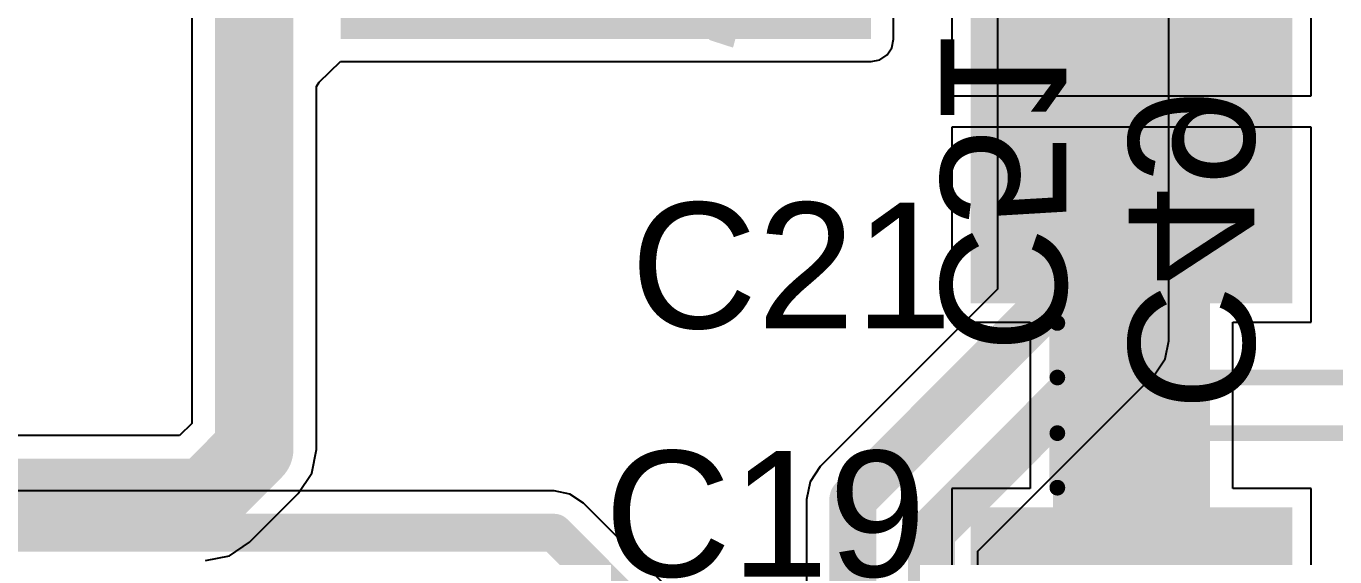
# Model space of a CAD drawing. Header units: millimetres. Extents: x -0.71 to 2.98, y -0.65 to 2.9.
# Drawn here: x 0.1429 to 0.5597, y 2.0793 to 2.2481 of the extents above; entities that cross this region are included whole.
import ezdxf

# ---------------------------------------------------------------- set-up
doc = ezdxf.new("R2010")
doc.units = ezdxf.units.MM
doc.header["$MEASUREMENT"] = 0
for name, color, linetype in [('BottomLayer', 5, 'Continuous'), ('BottomOverlay', 54, 'Continuous'), ('Mechanical2', 216, 'Continuous'), ('TopLayer', 1, 'Continuous'), ('TopOverlay', 2, 'Continuous'), ('TopPaste', 8, 'Continuous'), ('TopSolder', 216, 'Continuous')]:
    doc.layers.add(name, color=color, linetype=linetype)
doc.styles.add('Arial', font='', dxfattribs={"height": 0.2})
doc.styles.get('Arial').set_extended_font_data('Arial')

# ---------------------------------------------------------------- blocks, each defined once
blk = doc.blocks.new('CASE_D_226')
at = {"layer": 'TopLayer'}
for points in [[(-0.16732, 0.05709), (-0.07283, 0.05709), (-0.07283, -0.05709), (-0.16732, -0.05709)], [(0.07283, 0.05709), (0.16732, 0.05709), (0.16732, -0.05709), (0.07283, -0.05709)]]:
    blk.add_hatch(color=1, dxfattribs=at).paths.add_polyline_path(points)
at = {"layer": 'TopPaste'}
for points in [[(-0.16732, 0.05709), (-0.07283, 0.05709), (-0.07283, -0.05709), (-0.16732, -0.05709)], [(0.07283, 0.05709), (0.16732, 0.05709), (0.16732, -0.05709), (0.07283, -0.05709)]]:
    blk.add_hatch(color=8, dxfattribs=at).paths.add_polyline_path(points)
at = {"layer": 'TopSolder'}
for points in [[(-0.17132, 0.06109), (-0.06883, 0.06109), (-0.06883, -0.06109), (-0.17132, -0.06109)], [(0.06883, 0.06109), (0.17132, 0.06109), (0.17132, -0.06109), (0.06883, -0.06109)]]:
    blk.add_hatch(color=216, dxfattribs=at).paths.add_polyline_path(points)
at = {"layer": 'TopOverlay', "const_width": 0.005}
for points in [[(-0.177, 0.099), (-0.177, 0.07)], [(-0.16, 0.084), (-0.193, 0.084)], [(0.1437, 0.08465), (-0.1437, 0.08465)], [(-0.1437, 0.08465), (-0.1437, 0.0673)], [(0.1437, 0.08465), (0.1437, 0.0673)], [(-0.1437, -0.0673), (-0.1437, -0.08465)], [(0.1437, -0.0673), (0.1437, -0.08465)], [(0.1437, -0.08465), (-0.1437, -0.08465)]]:
    blk.add_lwpolyline(points, dxfattribs=at)
at = {"layer": 'TopOverlay', "const_width": 0.0025}
for points in [[(-0.17825, 0.099, 1), (-0.17575, 0.099, 1)], [(-0.19425, 0.084, 1), (-0.19175, 0.084, 1)], [(-0.16125, 0.084, 1), (-0.15875, 0.084, 1)], [(-0.14495, 0.08465, 1), (-0.14245, 0.08465, 1)], [(-0.14495, 0.08465, 1), (-0.14245, 0.08465, 1)], [(0.14245, 0.08465, 1), (0.14495, 0.08465, 1)], [(0.14245, 0.08465, 1), (0.14495, 0.08465, 1)], [(-0.17825, 0.07, 1), (-0.17575, 0.07, 1)], [(-0.14495, 0.0673, 1), (-0.14245, 0.0673, 1)], [(0.14245, 0.0673, 1), (0.14495, 0.0673, 1)], [(-0.14495, -0.0673, 1), (-0.14245, -0.0673, 1)], [(0.14245, -0.0673, 1), (0.14495, -0.0673, 1)], [(-0.14495, -0.08465, 1), (-0.14245, -0.08465, 1)], [(-0.14495, -0.08465, 1), (-0.14245, -0.08465, 1)], [(0.14245, -0.08465, 1), (0.14495, -0.08465, 1)], [(0.14245, -0.08465, 1), (0.14495, -0.08465, 1)]]:
    blk.add_lwpolyline(points, format="xyb", close=True, dxfattribs=at)
blk = doc.blocks.new('CASE_D_329')
at = {"layer": 'TopLayer'}
for points in [[(-0.16732, 0.05709), (-0.07283, 0.05709), (-0.07283, -0.05709), (-0.16732, -0.05709)], [(0.07283, 0.05709), (0.16732, 0.05709), (0.16732, -0.05709), (0.07283, -0.05709)]]:
    blk.add_hatch(color=1, dxfattribs=at).paths.add_polyline_path(points)
at = {"layer": 'TopPaste'}
for points in [[(-0.16732, 0.05709), (-0.07283, 0.05709), (-0.07283, -0.05709), (-0.16732, -0.05709)], [(0.07283, 0.05709), (0.16732, 0.05709), (0.16732, -0.05709), (0.07283, -0.05709)]]:
    blk.add_hatch(color=8, dxfattribs=at).paths.add_polyline_path(points)
at = {"layer": 'TopSolder'}
for points in [[(-0.17132, 0.06109), (-0.06883, 0.06109), (-0.06883, -0.06109), (-0.17132, -0.06109)], [(0.06883, 0.06109), (0.17132, 0.06109), (0.17132, -0.06109), (0.06883, -0.06109)]]:
    blk.add_hatch(color=216, dxfattribs=at).paths.add_polyline_path(points)
at = {"layer": 'TopOverlay', "const_width": 0.005}
for points in [[(-0.177, 0.099), (-0.177, 0.07)], [(-0.16, 0.084), (-0.193, 0.084)], [(0.1437, 0.08465), (-0.1437, 0.08465)], [(-0.1437, 0.08465), (-0.1437, 0.0673)], [(0.1437, 0.08465), (0.1437, 0.0673)], [(-0.1437, -0.0673), (-0.1437, -0.08465)], [(0.1437, -0.0673), (0.1437, -0.08465)], [(0.1437, -0.08465), (-0.1437, -0.08465)]]:
    blk.add_lwpolyline(points, dxfattribs=at)
at = {"layer": 'TopOverlay', "const_width": 0.0025}
for points in [[(-0.17825, 0.099, 1), (-0.17575, 0.099, 1)], [(-0.19425, 0.084, 1), (-0.19175, 0.084, 1)], [(-0.16125, 0.084, 1), (-0.15875, 0.084, 1)], [(-0.14495, 0.08465, 1), (-0.14245, 0.08465, 1)], [(-0.14495, 0.08465, 1), (-0.14245, 0.08465, 1)], [(0.14245, 0.08465, 1), (0.14495, 0.08465, 1)], [(0.14245, 0.08465, 1), (0.14495, 0.08465, 1)], [(-0.17825, 0.07, 1), (-0.17575, 0.07, 1)], [(-0.14495, 0.0673, 1), (-0.14245, 0.0673, 1)], [(0.14245, 0.0673, 1), (0.14495, 0.0673, 1)], [(-0.14495, -0.0673, 1), (-0.14245, -0.0673, 1)], [(0.14245, -0.0673, 1), (0.14495, -0.0673, 1)], [(-0.14495, -0.08465, 1), (-0.14245, -0.08465, 1)], [(-0.14495, -0.08465, 1), (-0.14245, -0.08465, 1)], [(0.14245, -0.08465, 1), (0.14495, -0.08465, 1)], [(0.14245, -0.08465, 1), (0.14495, -0.08465, 1)]]:
    blk.add_lwpolyline(points, format="xyb", close=True, dxfattribs=at)

msp = doc.modelspace()

# ---------------------------------------------------------------- hatches: boundary and pattern name
at = {"layer": 'BottomLayer'}
msp.add_hatch(color=5, dxfattribs=at).paths.add_polyline_path([(0.412, 2.244), (0.412, 2.294), (0.243, 2.294), (0.243, 2.244)])

# ---------------------------------------------------------------- linework, layer by layer
for p, q in [((0.19562, 2.3535), (0.19562, 2.12174)), ((0.41914, 2.244), (0.41914, 2.294)), ((0.45222, 2.252), (0.45222, 2.16448)), ((0.50678, 2.148), (0.50678, 2.252)), ((0.41859, 2.24127), (0.41914, 2.244)), ((0.41473, 2.23741), (0.41705, 2.23895)), ((0.41705, 2.23895), (0.41859, 2.24127)), ((0.23616, 2.23031), (0.243, 2.23686)), ((0.243, 2.23686), (0.412, 2.23686)), ((0.412, 2.23686), (0.41473, 2.23741)), ((0.23538, 2.22896), (0.23616, 2.23031)), ((0.23538, 2.1135), (0.23538, 2.22896)), ((0.45222, 2.16448), (0.39574, 2.108)), ((0.50566, 2.14234), (0.50678, 2.148)), ((0.50245, 2.13755), (0.50566, 2.14234)), ((0.44597, 2.08107), (0.50245, 2.13755)), ((0.19562, 2.12174), (0.19176, 2.11788)), ((0.19176, 2.11788), (0.03489, 2.11788)), ((0.23387, 2.10589), (0.23538, 2.1135)), ((0.22956, 2.09944), (0.23387, 2.10589)), ((0.39574, 2.108), (0.39253, 2.1032)), ((0.39253, 2.1032), (0.3914, 2.09754)), ((0.21406, 2.08394), (0.22956, 2.09944)), ((0.3914, 2.09754), (0.3914, 1.28108)), ((0.20761, 2.07963), (0.21406, 2.08394)), ((0.44597, 1.28206), (0.44597, 2.08107)), ((0.2, 2.07812), (0.20761, 2.07963))]:
    msp.add_line(p, q, dxfattribs=at)
for points, const_width in [([(0.2155, 2.1135), (0.2155, 2.3535)], 0.025), ([(0.467, 2.15836), (0.467, 2.25771)], 0.015), ([(0.492, 2.148), (0.492, 2.25771)], 0.015), ([(0.40619, 2.09754), (0.467, 2.15836)], 0.015), ([(0.43119, 2.08719), (0.492, 2.148)], 0.015), ([(0.2, 2.098), (0.2155, 2.1135)], 0.025), ([(0.03489, 2.098), (0.2, 2.098)], 0.025), ([(0.40619, 1.27191), (0.40619, 2.09754)], 0.015), ([(0.43119, 1.27191), (0.43119, 2.08719)], 0.015)]:
    msp.add_lwpolyline(points, dxfattribs=dict(at, const_width=const_width))
for points, const_width in [([(0.46325, 2.15836, 1), (0.47075, 2.15836, 1)], 0.0075), ([(0.46325, 2.15836, 1), (0.47075, 2.15836, 1)], 0.0075), ([(0.48825, 2.148, 1), (0.49575, 2.148, 1)], 0.0075), ([(0.48825, 2.148, 1), (0.49575, 2.148, 1)], 0.0075), ([(0.20925, 2.1135, 1), (0.22175, 2.1135, 1)], 0.0125), ([(0.20925, 2.1135, 1), (0.22175, 2.1135, 1)], 0.0125), ([(0.19375, 2.098, 1), (0.20625, 2.098, 1)], 0.0125), ([(0.19375, 2.098, 1), (0.20625, 2.098, 1)], 0.0125), ([(0.40244, 2.09754, 1), (0.40994, 2.09754, 1)], 0.0075), ([(0.40244, 2.09754, 1), (0.40994, 2.09754, 1)], 0.0075), ([(0.42744, 2.08719, 1), (0.43494, 2.08719, 1)], 0.0075), ([(0.42744, 2.08719, 1), (0.43494, 2.08719, 1)], 0.0075)]:
    msp.add_lwpolyline(points, format="xyb", close=True, dxfattribs=dict(at, const_width=const_width))
at = {"layer": 'Mechanical2', "const_width": 0.01}
msp.add_lwpolyline([(2.97335, 1.12706, 1), (-0.56996, 1.12706, 1)], format="xyb", close=True, dxfattribs=at)
at = {"layer": 'TopLayer'}
for p, q in [((0.43768, 2.28512), (0.43768, 2.226)), ((0.55217, 2.226), (0.55217, 2.28512)), ((0.43768, 2.226), (0.49492, 2.226)), ((0.49492, 2.226), (0.55217, 2.226)), ((0.49492, 2.216), (0.43768, 2.216)), ((0.43768, 2.216), (0.43768, 2.15391)), ((0.55217, 2.216), (0.49492, 2.216)), ((0.55217, 2.15391), (0.55217, 2.216)), ((0.43768, 2.15391), (0.46265, 2.15391)), ((0.46265, 2.15391), (0.46265, 2.10109)), ((0.5272, 2.10109), (0.5272, 2.15391)), ((0.5272, 2.15391), (0.55217, 2.15391)), ((0.46265, 2.10109), (0.43768, 2.10109)), ((0.43768, 2.10109), (0.43768, 2.039)), ((0.55217, 2.10109), (0.5272, 2.10109)), ((0.55217, 2.039), (0.55217, 2.10109)), ((0.311, 2.10025), (-0.14538, 2.10025)), ((0.31607, 2.09925), (0.311, 2.10025)), ((0.32037, 2.09637), (0.31607, 2.09925)), ((0.42844, 1.98831), (0.32037, 2.09637))]:
    msp.add_line(p, q, dxfattribs=at)
for points, const_width in [([(0.49492, 2.221), (0.49492, 2.232)], 0.05), ([(0.49492, 2.045), (0.49492, 2.221)], 0.05), ([(-0.153, 2.087), (0.311, 2.087)], 0.012), ([(0.311, 2.087), (0.519, 1.879)], 0.012)]:
    msp.add_lwpolyline(points, dxfattribs=dict(at, const_width=const_width))
for points, const_width in [([(0.48242, 2.232, 1), (0.50742, 2.232, 1)], 0.025), ([(0.48242, 2.221, 1), (0.50742, 2.221, 1)], 0.025), ([(0.48242, 2.221, 1), (0.50742, 2.221, 1)], 0.025), ([(0.308, 2.087, 1), (0.314, 2.087, 1)], 0.006), ([(0.308, 2.087, 1), (0.314, 2.087, 1)], 0.006)]:
    msp.add_lwpolyline(points, format="xyb", close=True, dxfattribs=dict(at, const_width=const_width))

# ---------------------------------------------------------------- block references
at = {"rotation": 180}
for name, p in [('CASE_D_226', (0.615, 2.221)), ('CASE_D_329', (0.615, 2.034))]:
    msp.add_blockref(name, p, dxfattribs=at)

# ---------------------------------------------------------------- texts
at = {"layer": 'BottomOverlay', "style": 'Arial'}
msp.add_text('*', height=0.08, rotation=90, dxfattribs=at).set_placement((0.42961, 2.23949))
at = {"layer": 'BottomOverlay', "style": 'Arial', "text_generation_flag": 2}
for s, p in [('C51', (0.43418, 2.14414)), ('C49', (0.49401, 2.12568))]:
    msp.add_text(s, height=0.04, rotation=270, dxfattribs=at).set_placement(p)
at = {"layer": 'TopOverlay', "style": 'Arial'}
for s, p in [('C21', (0.33535, 2.15201)), ('C19', (0.32702, 2.07301))]:
    msp.add_text(s, height=0.04, dxfattribs=at).set_placement(p)

doc.saveas('drawing.dxf')
